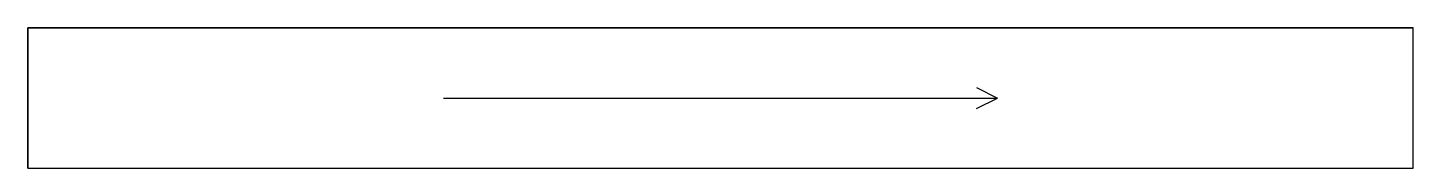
# Model space of a CAD drawing. Header units: millimetres. Extents: x 0 to 661, y 0 to 67.
import ezdxf

# ---------------------------------------------------------------- set-up
doc = ezdxf.new("R2010")
doc.units = ezdxf.units.MM
for name, color, linetype in [('EDGE_BANDING', 7, 'Continuous'), ('GRAIN_DIRECTION', 3, 'Continuous'), ('OUTSIDE_THROUGH', 7, 'Continuous')]:
    doc.layers.add(name, color=color, linetype=linetype)

msp = doc.modelspace()

# ---------------------------------------------------------------- linework, layer by layer
at = {"layer": 'EDGE_BANDING'}
for p, q in [((0, 67), (661, 67)), ((0, 0), (0, 67)), ((661, 0), (661, 67)), ((0, 0), (661, 0))]:
    msp.add_line(p, q, dxfattribs=at)
at = {"layer": 'GRAIN_DIRECTION'}
for p in [(198.3, 33.5), (452.65, 38.525), (452.65, 28.475)]:
    msp.add_line(p, (462.7, 33.5), dxfattribs=at)
at = {"layer": 'OUTSIDE_THROUGH'}
msp.add_lwpolyline([(0, 0), (661, 0), (661, 67), (0, 67)], close=True, dxfattribs=at)

doc.saveas('drawing.dxf')
